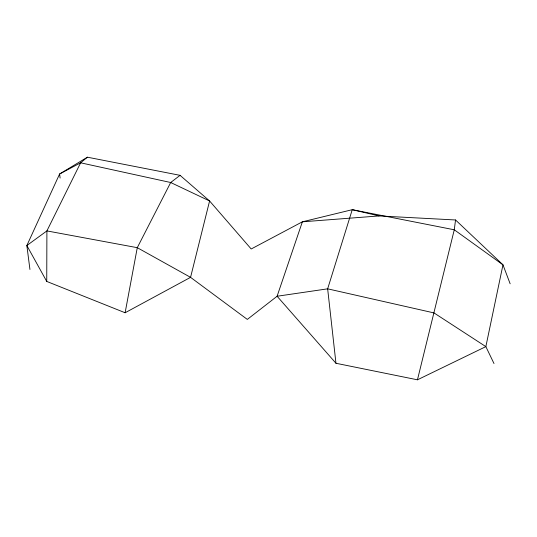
<?xml version="1.0" encoding="UTF-8"?>
<svg xmlns="http://www.w3.org/2000/svg" width="537" height="537" viewBox="0 0 537 537"><rect width="100%" height="100%" fill="white"/><g stroke="black" fill="none" stroke-linecap="round" stroke-linejoin="round"><path stroke-width="0.81" d="M29.944 269.48L26.85 245.537L59.6 173.995L80.624 162.805L170.692 182.513L209.591 200.972L190.561 277.347L125.121 312.756L46.739 281.428L46.9 230.91L80.624 162.805L87.403 157.193L180.07 175.337L209.591 200.972L251.202 248.987L302.365 221.815L352.245 209.692L454.268 229.782L502.974 264.828L510.15 283.784M455.544 219.975L454.268 229.782L417.457 379.807L335.961 363.267L277.099 296.249L302.365 221.815L379.102 215.934L455.544 219.975L502.974 264.828L485.857 346.62L493.993 363.536M125.121 312.756L137.277 247.678L170.692 182.513L180.07 175.337M87.403 157.193L59.6 173.995L60.11 178.062M417.457 379.807L485.857 346.62L433.997 312.917L327.651 288.832L277.099 296.249L247.322 319.414L190.561 277.347L137.277 247.678L46.9 230.91L26.85 245.537L46.739 281.428M379.102 215.934L352.245 209.692L327.651 288.832L335.961 363.267"/></g></svg>
